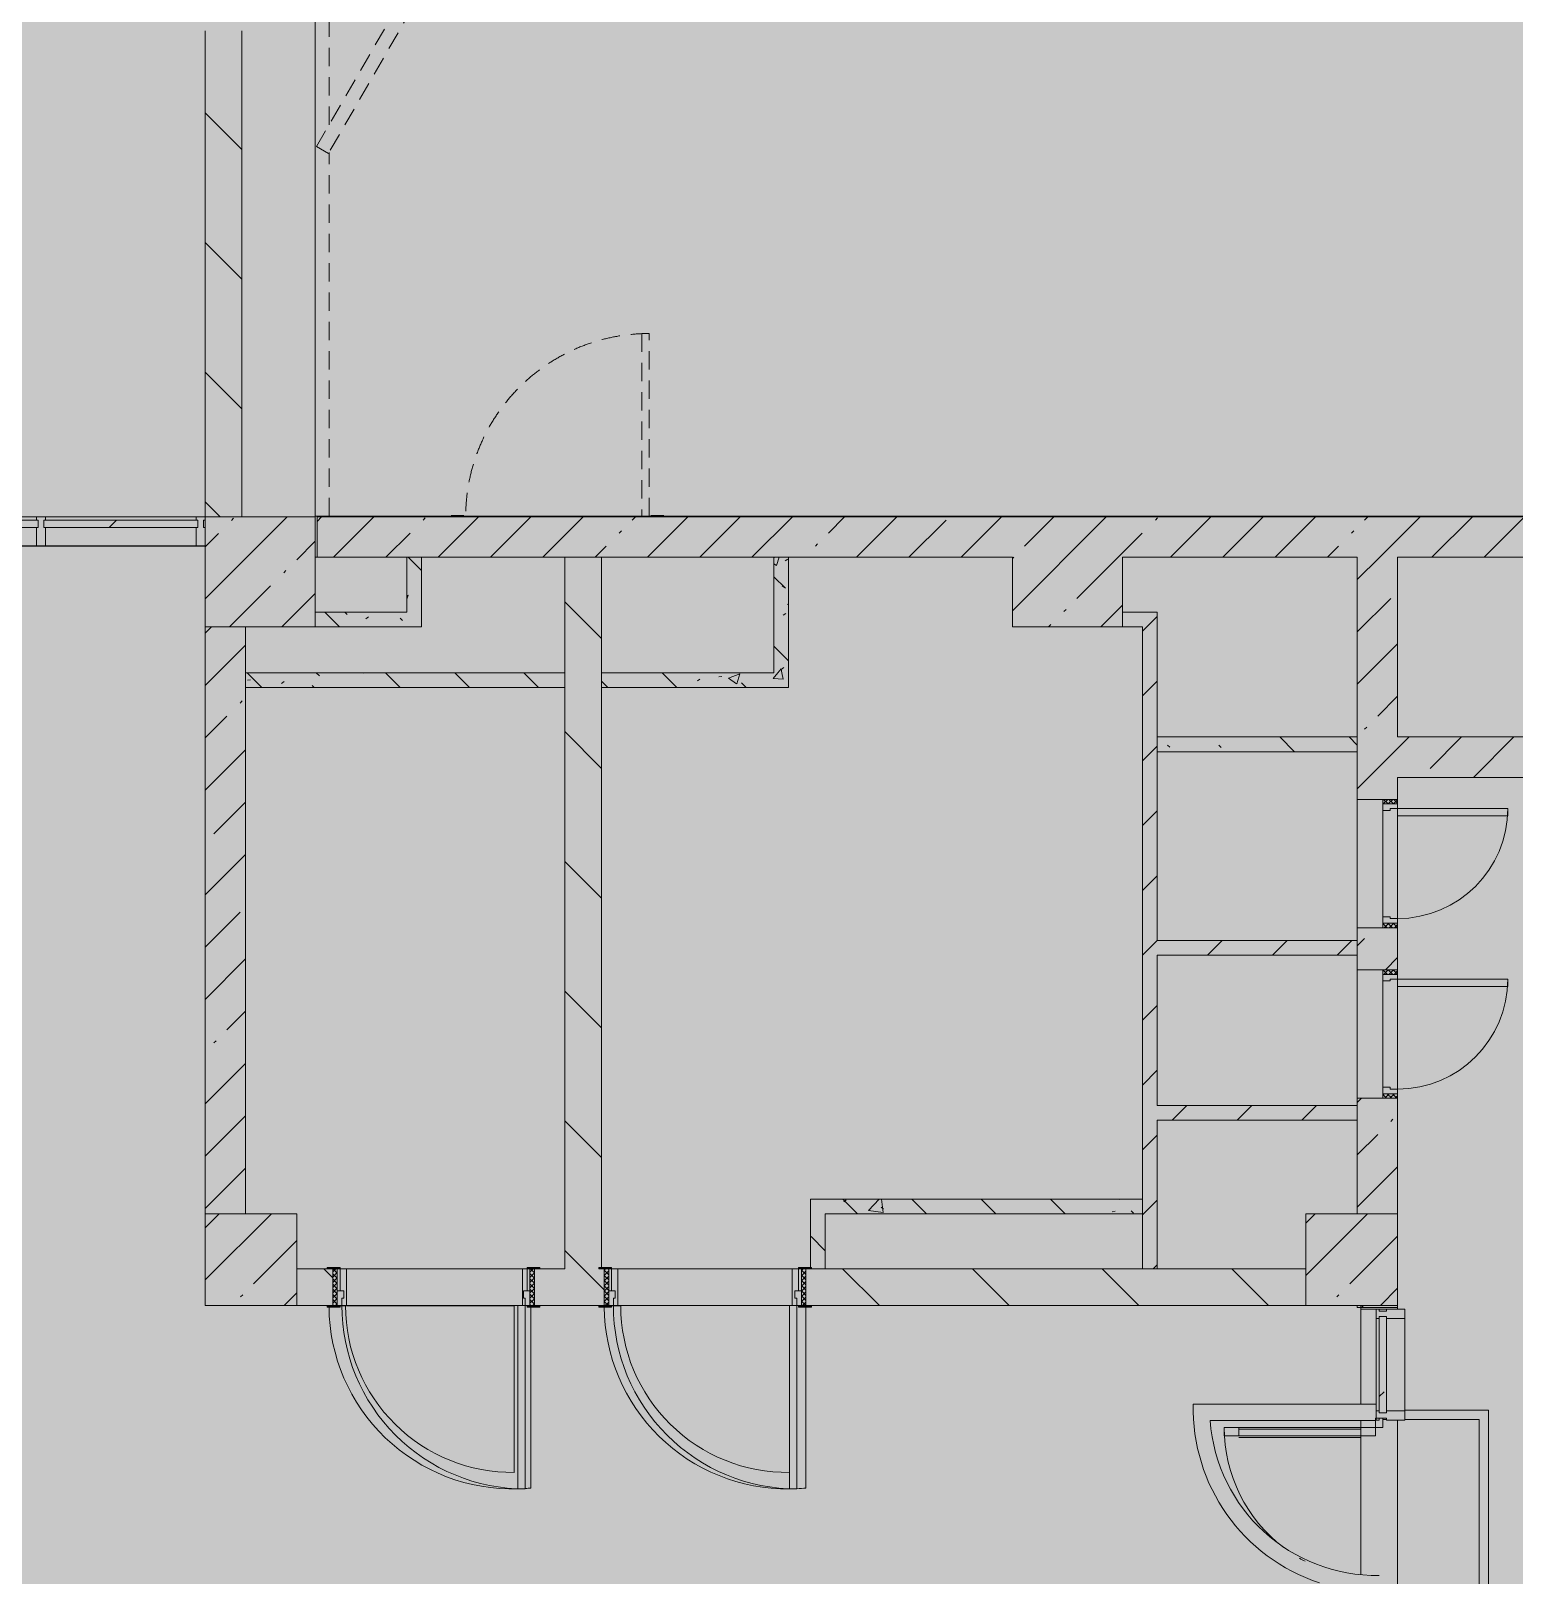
# Model space of a CAD drawing. Header units: millimetres. Extents: x -3238 to 193830, y -8553 to 29000.
# Drawn here: x 71717 to 79802, y 9430 to 17850 of the extents above; entities that cross this region are included whole.
import ezdxf

# ---------------------------------------------------------------- set-up
doc = ezdxf.new("R2010")
doc.units = ezdxf.units.MM
doc.linetypes.add('200_ШТРИХ__ш1_п0_6_', pattern=[160, 100, -60])
doc.layers.add('A-DETL-GENF-5', color=7, linetype='Continuous', lineweight=9, true_color=0xc0c0c0, transparency=0.4)
for name, color, linetype, lineweight, true_color in [('A-DETL-GENF-6', 7, 'Continuous', 5, 0xe2e2e2), ('A-DETL-GENF-8', 7, 'Continuous', 5, 0xb7b7b7), ('A-DOOR-2', 7, 'Continuous', 5, 0xaaaaaa), ('A-DOOR-3', 7, 'Continuous', 5, 0xe2e2e2), ('A-DOOR-4', 7, 'Continuous', 5, 0xb7b7b7), ('A-DOOR-FRAM-2', 7, 'Continuous', 5, 0xe2e2e2), ('A-DOOR-FRAM-3', 7, 'Continuous', 5, 0xaaaaaa), ('A-DOOR-FRAM-4', 7, 'Continuous', 5, 0xb7b7b7), ('A-FLOR-2', 7, 'Continuous', 5, 0xb7b7b7), ('A-GLAZ-CURT-2', 7, 'Continuous', 5, 0x737373), ('A-GLAZ-CWMG-2', 7, 'Continuous', 5, 0x737373), ('A-WALL-4', 7, 'Continuous', 9, 0x737373), ('I-WALL-7', 7, 'Continuous', 5, 0x737373), ('I-WALL-8', 7, 'Continuous', 5, 0x787878), ('S-COLS-2', 7, 'Continuous', 5, 0x737373)]:
    doc.layers.add(name, color=color, linetype=linetype, lineweight=lineweight, true_color=true_color)
for name, color, linetype, lineweight in [('A-DETL-MBND-1', 7, '200_ШТРИХ__ш1_п0_6_', 9), ('A-GLAZ-CURT-3', 7, 'Continuous', 5), ('I-WALL-6', 7, 'Continuous', 5), ('S-COLS-3', 7, 'Continuous', 5)]:
    doc.layers.add(name, color=color, linetype=linetype, lineweight=lineweight)
pattern_1 = [(135, (58957.15, 0), (-353.5534, -353.5534), [])]
pattern_2 = [(45, (58957.15, 0), (-285.123, 285.123), []), (45, (59242.27, 0), (-285.123, 285.123), [504.031, -100.806, 16.764, -84.042])]
pattern_3 = [(45, (58957.15, 0), (-176.7767, 176.7767), [])]
pattern_4 = [(135, (58957.15, 0), (-377.171, -377.171), [533.4, -88.9, 17.78, -88.9]), (135, (58957.15, 376.94), (-377.171, -377.171), []), (50, (58957.15, 0), (637.645, -55.787), [66.675, -733.425]), (355, (58957.15, 0), (-123.35, 668.7), [53.34, -586.74]), (100.451, (59010.3, -4.65), (514.299, 612.908), [56.665, -623.315]), (46.184, (58957.15, 177.8), (948.776, -147.15), [100.012, -1100.137]), (96.636, (59036.2, 165.5), (830.91, 865.997), [84.998, -934.973]), (351.184, (58957.2, 177.8), (830.918, 865.99), [80.01, -880.11]), (21, (59046.05, 133.35), (530.651, -357.928), [66.675, -733.425]), (326, (59046.05, 133.35), (216.308, 644.658), [53.34, -586.74]), (71.451, (59090.3, 103.5), (746.96, 286.724), [56.665, -623.315]), (37.5, (58957.15, 0), (10.8105, 295.9426), [16.764, -562.864, 16.764, -578.866, -588.962]), (37.5, (58957.15, 0), (10.8105, 295.9426), [-1175.258, 16.764, -572.198]), (7.5, (58957.15, 0), (233.869, 350.6318), [16.764, -322.834, 16.764, -549.529, -224.472]), (7.5, (58957.15, 0), (233.869, 350.6318), [-905.891, 16.764, -207.708]), (327.5, (58758.9, 0), (474.5678, -20.0513), [16.764, -205.486, 16.764, -676.656, -920.115]), (327.5, (58758.9, 0), (474.5678, -20.0513), [-915.67, 16.764, -903.351]), (317.5, (58670, 0), (518.452, 88.9934), [16.764, -272.161, 16.764, -443.738, -653.415]), (317.5, (58670, 0), (518.452, 88.9934), [-749.427, 16.764, -636.651])]

# ---------------------------------------------------------------- blocks, each defined once
blk = doc.blocks.new('BSC_Колонна _Прямоугольная - 600х600-V136-2_3_1_птичка')
at = {"layer": 'S-COLS-3'}
h = blk.add_hatch(dxfattribs=at)
h.set_pattern_fill('FP_152', color=256, style=0, pattern_type=2)
h.set_pattern_definition([(45, (-14010, -14900), (-285.123, 285.123), []), (45, (-13724.88, -14900), (-285.123, 285.123), [504.031, -100.806, 16.764, -84.042])])
h.paths.add_polyline_path([(-300, -300), (300, -300), (300, 300), (-300, 300), (-300, 210.8)])
at = {"layer": 'S-COLS-2'}
for p, q in [((300, 300), (-300, 300)), ((-300, 300), (-300, -300)), ((300, -300), (300, 300)), ((-300, -300), (300, -300))]:
    blk.add_line(p, q, dxfattribs=at)
blk = doc.blocks.new('110_Дверь_СКБ_1Ст_Внутренняя1 - Д-4 1100x2100h_су мгн-32375332-2_3_1_птичка')
at = {"layer": 'A-DOOR-2'}
h = blk.add_hatch(dxfattribs=at)
h.set_pattern_fill('FP_15', color=256, style=0, pattern_type=2)
h.set_pattern_definition([(135, (1751.41, 164.685), (-14.14214, -14.14214), []), (225, (1751.41, 164.685), (14.14214, -14.14214), [])])
h.paths.add_polyline_path([(562.5, 100), (537.5, 100), (537.5, -100), (562.5, -100)])
at = {"layer": 'A-DOOR-3'}
h = blk.add_hatch(color=256, dxfattribs=at)
h.paths.add_polyline_path([(512.5, 100), (512.5, 60), (502.5, 60), (502.5, 20), (537.5, 20), (537.5, 100)])
h.paths.add_polyline_path([(-487.5, 100), (-512.5, 100), (-512.5, 20), (-477.5, 20), (-477.5, 60), (-487.5, 60)])
at = {"layer": 'A-DOOR-FRAM-2'}
for points in [[(-487.5, 1100), (-487.5, 100), (-447.5, 100), (-447.5, 1100)], [(-567.5, 108), (-567.5, 100), (-497.5, 100), (-497.5, 108)], [(592.5, 108), (522.5, 108), (522.5, 100), (592.5, 100)], [(-497.5, 20), (-512.5, 20), (-512.5, -100), (-497.5, -100)], [(537.5, 20), (522.5, 20), (522.5, -100), (537.5, -100)], [(-567.5, -100), (-567.5, -108), (-497.5, -108), (-497.5, -100)], [(592.5, -100), (522.5, -100), (522.5, -108), (592.5, -108)]]:
    blk.add_hatch(color=256, dxfattribs=at).paths.add_polyline_path(points)
at = {"layer": 'A-DOOR-FRAM-3'}
h = blk.add_hatch(dxfattribs=at)
h.set_pattern_fill('FP_16', color=256, style=0, pattern_type=2)
h.set_pattern_definition([(45, (-371.384, 164.685), (-14.1421, 14.1421), []), (135, (-371.384, 164.685), (-14.1421, -14.1421), [])])
h.paths.add_polyline_path([(-512.5, 100), (-537.5, 100), (-537.5, -100), (-512.5, -100)])
at = {"layer": 'A-DOOR-4'}
for p, q in [((-487.5, 1100), (-487.5, 100)), ((-447.5, 1100), (-487.5, 1100)), ((-447.5, 100), (-447.5, 1100)), ((-487.5, 100), (-447.5, 100))]:
    blk.add_line(p, q, dxfattribs=at)
blk.add_arc((-487.5, 100), 1000, 360, 90, dxfattribs=at)
at = {"layer": 'A-DOOR-FRAM-4'}
for p, q in [((-497.5, 108), (-567.5, 108)), ((-567.5, 108), (-567.5, 100)), ((-567.5, 100), (-497.5, 100)), ((-512.5, 100), (-537.5, 100)), ((-537.5, 100), (-537.5, -100)), ((-487.5, 100), (-512.5, 100)), ((-512.5, 100), (-512.5, 20)), ((-512.5, -100), (-512.5, 100)), ((-497.5, 100), (-512.5, 100)), ((-512.5, 100), (-512.5, 99)), ((-512.5, 99), (-497.5, 99)), ((-497.5, 100), (-497.5, 108)), ((-497.5, 99), (-497.5, 100)), ((-487.5, 60), (-487.5, 100)), ((512.5, 100), (512.5, 60)), ((537.5, 100), (512.5, 100)), ((592.5, 108), (522.5, 108)), ((522.5, 108), (522.5, 100)), ((537.5, 100), (522.5, 100)), ((522.5, 100), (522.5, 99)), ((522.5, 100), (592.5, 100)), ((522.5, 99), (537.5, 99)), ((537.5, 20), (537.5, 100)), ((562.5, 100), (537.5, 100)), ((537.5, 100), (537.5, -100)), ((537.5, 99), (537.5, 100)), ((562.5, -100), (562.5, 100)), ((592.5, 100), (592.5, 108)), ((-512.5, 20), (-477.5, 20)), ((-497.5, 20), (-512.5, 20)), ((-512.5, 20), (-512.5, -100)), ((-497.5, -100), (-497.5, 20)), ((-477.5, 60), (-487.5, 60)), ((-477.5, 20), (-477.5, 60)), ((512.5, 60), (502.5, 60)), ((502.5, 60), (502.5, 20)), ((502.5, 20), (537.5, 20)), ((537.5, 20), (522.5, 20)), ((522.5, 20), (522.5, -100)), ((537.5, -100), (537.5, 20)), ((-497.5, -100), (-567.5, -100)), ((-567.5, -100), (-567.5, -108)), ((-567.5, -108), (-497.5, -108)), ((-537.5, -100), (-512.5, -100)), ((-512.5, -100), (-497.5, -100)), ((-497.5, -108), (-497.5, -100)), ((522.5, -100), (537.5, -100)), ((592.5, -100), (522.5, -100)), ((522.5, -100), (522.5, -108)), ((522.5, -108), (592.5, -108)), ((537.5, -100), (562.5, -100)), ((592.5, -108), (592.5, -100))]:
    blk.add_line(p, q, dxfattribs=at)
blk = doc.blocks.new('110_Дверь_СКБ_1Ст_Внутренняя1 - Д-13 1100x2100h_кладовая-33288301-2_3_1_птичка')
at = {"layer": 'A-DETL-MBND-1'}
for points in [[(472.5, 113.4), (512.5, 113.4), (512.5, 1110), (472.5, 1110), (472.5, 268)], [(592.5, 113.4), (592.5, 118), (522.5, 113.4)]]:
    blk.add_hatch(color=256, dxfattribs=at).paths.add_polyline_path(points)
for p, q in [((512.5, 1110), (472.5, 1110)), ((472.5, 1110), (472.5, 113.4)), ((512.5, 113.4), (512.5, 1110)), ((-497.5, 118), (-567.5, 118)), ((592.5, 118), (522.5, 118))]:
    blk.add_line(p, q, dxfattribs=at)
blk.add_arc((512.5, 110), 1000, 90, 179.80213, dxfattribs=at)
blk = doc.blocks.new('DOR__перегородка__Прямоугольная - ТП-2_ Вн_ДПГ_9480х4200h_2-23998078-2_3_1_птичка')
at = {"layer": 'A-DETL-MBND-1'}
for p, q in [((3.4, -75), (1987.4, -75)), ((1981.6, -71.7), (2019.1, -6.7)), ((3193.9, -771.8), (1981.6, -71.7)), ((2019.1, -6.7), (3231.5, -706.9)), ((2137.4, -75), (4324.5, -75)), ((3230.4, -706.9), (4442.7, -6.7)), ((4480.3, -71.7), (3267.9, -771.8)), ((4442.7, -6.7), (4480.3, -71.7)), ((4474.5, -75), (4486.7, -75)), ((4480.9, -71.7), (4518.4, -6.7)), ((5693.3, -771.8), (4480.9, -71.7)), ((4518.4, -6.7), (5730.8, -706.9)), ((4636.7, -75), (6823.8, -75)), ((5729.7, -706.9), (6942.1, -6.7)), ((6979.6, -71.7), (5767.3, -771.8)), ((6942.1, -6.7), (6979.6, -71.7)), ((6973.8, -75), (6985, -75)), ((6979.2, -71.7), (7016.7, -6.7)), ((8191.6, -771.8), (6979.2, -71.7)), ((7016.7, -6.7), (8229.1, -706.9)), ((7135, -75), (9323.2, -75)), ((8229.1, -706.9), (9441.4, -6.7)), ((9478.9, -71.7), (8266.6, -771.8)), ((9105.2, -200.9), (9105.2, -75)), ((9180.2, -157.6), (9180.2, -75)), ((9255.2, -114.3), (9255.2, -75)), ((9441.4, -6.7), (9478.9, -71.7)), ((9473.2, -75), (9480, -75)), ((9330.2, -1474.2), (9330.2, -157.6)), ((9405.2, -1474.2), (9405.2, -114.3)), ((9180.2, -1474.2), (9180.2, -244.2)), ((9255.2, -1474.2), (9255.2, -200.9)), ((9105.2, -1474.2), (9105.2, -287.5)), ((9480, -1474.2), (9480, -450)), ((3231.5, -706.9), (3193.9, -771.8)), ((3267.9, -771.8), (3230.4, -706.9)), ((5730.8, -706.9), (5693.3, -771.8)), ((5767.3, -771.8), (5729.7, -706.9)), ((8229.1, -706.9), (8191.6, -771.8)), ((8266.6, -771.8), (8229.1, -706.9)), ((9105.2, -1474.2), (9480, -1474.2))]:
    blk.add_line(p, q, dxfattribs=at)
blk = doc.blocks.new('BSC_Колонна _Прямоугольная - 500х500-V191-2_3_1_птичка')
at = {"layer": 'S-COLS-3'}
h = blk.add_hatch(dxfattribs=at)
h.set_pattern_fill('FP_203', color=256, style=0, pattern_type=2)
h.set_pattern_definition([(45, (-19960, -11150), (-285.123, 285.123), []), (45, (-19674.88, -11150), (-285.123, 285.123), [504.031, -100.806, 16.764, -84.042])])
h.paths.add_polyline_path([(-167.9, -250), (250, -250), (250, 250), (-250, 250), (-250, -250)])
at = {"layer": 'S-COLS-2'}
for p, q in [((250, 250), (-250, 250)), ((-250, 250), (-250, -250)), ((250, -250), (250, 250)), ((-250, -250), (250, -250))]:
    blk.add_line(p, q, dxfattribs=at)
blk = doc.blocks.new('110_Дверь_СКБ_1Ст - д-18 _п_ 700x2100h_Технический шкаф ЭОМ и СС-32102833-2_3_1_птичка')
at = {"layer": 'A-DOOR-2'}
h = blk.add_hatch(dxfattribs=at)
h.set_pattern_fill('FP_67', color=256, style=0, pattern_type=2)
h.set_pattern_definition([(135, (1951.41, 174.685), (-14.14214, -14.14214), []), (225, (1951.41, 174.685), (14.14214, -14.14214), [])])
h.paths.add_polyline_path([(362.5, 110), (337.5, 110), (337.5, 30), (362.5, 30)])
at = {"layer": 'A-DOOR-3'}
h = blk.add_hatch(color=256, dxfattribs=at)
h.paths.add_polyline_path([(337.5, 110), (312.5, 110), (312.5, 70), (302.5, 70), (302.5, 30), (337.5, 30)])
h.paths.add_polyline_path([(-277.5, 30), (-277.5, 70), (-287.5, 70), (-287.5, 110), (-312.5, 110), (-312.5, 30)])
at = {"layer": 'A-DOOR-FRAM-2'}
blk.add_hatch(color=256, dxfattribs=at).paths.add_polyline_path([(-247.5, 710), (-287.5, 710), (-287.5, 110), (-247.5, 110)])
at = {"layer": 'A-DOOR-FRAM-3'}
h = blk.add_hatch(dxfattribs=at)
h.set_pattern_fill('FP_68', color=256, style=0, pattern_type=2)
h.set_pattern_definition([(45, (-171.384, 174.685), (-14.1421, 14.1421), []), (135, (-171.384, 174.685), (-14.1421, -14.1421), [])])
h.paths.add_polyline_path([(-312.5, 110), (-337.5, 110), (-337.5, 30), (-312.5, 30)])
at = {"layer": 'A-DOOR-4'}
for p, q in [((-287.5, 710), (-287.5, 110)), ((-247.5, 710), (-287.5, 710)), ((-247.5, 110), (-247.5, 710)), ((-287.5, 110), (-247.5, 110))]:
    blk.add_line(p, q, dxfattribs=at)
blk.add_arc((-287.5, 110), 600, 360, 90, dxfattribs=at)
at = {"layer": 'A-DOOR-FRAM-4'}
for p, q in [((-312.5, 110), (-337.5, 110)), ((-337.5, 110), (-337.5, 30)), ((-287.5, 110), (-312.5, 110)), ((-312.5, 110), (-312.5, 30)), ((-312.5, 30), (-312.5, 110)), ((-287.5, 70), (-287.5, 110)), ((-247.5, 110), (312.5, 110)), ((312.5, 110), (312.5, 70)), ((337.5, 110), (312.5, 110)), ((337.5, 30), (337.5, 110)), ((362.5, 110), (337.5, 110)), ((337.5, 110), (337.5, 30)), ((362.5, 30), (362.5, 110)), ((-337.5, 30), (-312.5, 30)), ((-312.5, 30), (-277.5, 30)), ((-277.5, 70), (-287.5, 70)), ((-277.5, 30), (-277.5, 70)), ((302.5, 30), (-277.5, 30)), ((312.5, 70), (302.5, 70)), ((302.5, 70), (302.5, 30)), ((302.5, 30), (337.5, 30)), ((337.5, 30), (362.5, 30))]:
    blk.add_line(p, q, dxfattribs=at)
blk = doc.blocks.new('BSC_Колонна _Прямоугольная - 500х500-V221-2_3_1_птичка')
at = {"layer": 'S-COLS-3'}
h = blk.add_hatch(dxfattribs=at)
h.set_pattern_fill('FP_226', color=256, style=0, pattern_type=2)
h.set_pattern_definition([(45, (-13960, -11150), (-285.123, 285.123), []), (45, (-13674.88, -11150), (-285.123, 285.123), [504.031, -100.806, 16.764, -84.042])])
h.paths.add_polyline_path([(-250, -250), (250, -250), (250, 250), (-250, 250), (-250, -208.2)])
at = {"layer": 'S-COLS-2'}
for p, q in [((250, 250), (-250, 250)), ((-250, 250), (-250, -250)), ((250, -250), (250, 250)), ((-250, -250), (250, -250))]:
    blk.add_line(p, q, dxfattribs=at)
blk = doc.blocks.new('Прямоугольный импост - Импост структурный с накладкой - 160мм-23997896-2_3_1_птичка')
at = {"layer": 'A-GLAZ-CWMG-2'}
for p, q in [((-50, 40), (-50, 140)), ((-50, 140), (-0.3, 140)), ((-40, 40), (-50, 40)), ((-50, -17), (-50, 0)), ((-50, 0), (-40, 0)), ((-40, 0), (-40, 40)), ((-10, 40), (-10, 0)), ((-0.3, 40), (-10, 40)), ((-10, 0), (-0.3, 0)), ((-0.3, -17), (-50, -17))]:
    blk.add_line(p, q, dxfattribs=at)
blk = doc.blocks.new('Системная панель - Стекло - 40мм-23997898-2_3_1_птичка')
at = {"layer": 'A-GLAZ-CURT-3'}
h = blk.add_hatch(dxfattribs=at)
h.set_pattern_fill('FP_251', color=256, style=0, pattern_type=2)
h.set_pattern_definition([(45, (-13750.1, -14683), (-1414.21, 1414.21), [1000, -3000]), (45, (-14750.1, -15183), (-1414.21, 1414.21), [3000, -1000]), (45, (-12750.1, -15683), (-1414.21, 1414.21), [1000, -3000])])
h.paths.add_polyline_path([(420.1, -40), (420.1, 0), (-420.1, 0), (-420.1, -40), (296.1, -40)])
at = {"layer": 'A-GLAZ-CURT-2'}
for p, q in [((420.1, 0), (-420.1, 0)), ((-420.1, 0), (-420.1, -40)), ((-420.1, -40), (420.1, -40)), ((420.1, -40), (420.1, 0))]:
    blk.add_line(p, q, dxfattribs=at)
blk = doc.blocks.new('Прямоугольный импост - Импост структурный с накладкой - 160мм-23771920-2_3_1_птичка')
at = {"layer": 'A-GLAZ-CWMG-2'}
for p, q in [((13660.3, 15200), (12840, 15200)), ((13660.3, 15043), (12840, 15043))]:
    blk.add_line(p, q, dxfattribs=at)
blk = doc.blocks.new('Прямоугольный импост - Импост структурный с накладкой - 160мм-23997894-2_3_1_птичка')
at = {"layer": 'A-GLAZ-CWMG-2'}
for p, q in [((-25, 40), (-25, 140)), ((-25, 140), (25, 140)), ((25, 140), (25, 40)), ((-15, 40), (-25, 40)), ((-25, -17), (-25, 0)), ((-25, 0), (-15, 0)), ((-15, 0), (-15, 40)), ((15, 40), (15, 0)), ((25, 40), (15, 40)), ((15, 0), (25, 0)), ((25, 0), (25, -17)), ((25, -17), (-25, -17))]:
    blk.add_line(p, q, dxfattribs=at)
blk = doc.blocks.new('Системная панель - Стекло - 40мм-V253-2_3_1_птичка')
at = {"layer": 'A-GLAZ-CURT-2'}
for p, q in [((415, 0), (-415, 0)), ((-415, 0), (-415, -40)), ((415, -40), (415, 0)), ((-415, -40), (415, -40))]:
    blk.add_line(p, q, dxfattribs=at)
blk = doc.blocks.new('Прямоугольный импост - Импост структурный с накладкой - 160мм-23771909-2_3_1_птичка')
at = {"layer": 'A-GLAZ-CWMG-2'}
for p, q in [((11930, 15200), (11120, 15200)), ((11930, 15043), (11120, 15043))]:
    blk.add_line(p, q, dxfattribs=at)
blk = doc.blocks.new('Системная панель - Стекло - 40мм-32387041-2_3_1_птичка')
at = {"layer": 'A-GLAZ-CURT-3'}
h = blk.add_hatch(dxfattribs=at)
h.set_pattern_fill('FP_258', color=256, style=0, pattern_type=2)
h.set_pattern_definition([(135, (10077.7, -20610), (-1414.21, -1414.21), [1000, -3000]), (135, (10577.7, -21610), (-1414.21, -1414.21), [3000, -1000]), (135, (11077.7, -19610), (-1414.21, -1414.21), [1000, -3000])])
h.paths.add_polyline_path([(262.3, 40), (-262.3, 40), (-262.3, 0), (262.3, 0)])
at = {"layer": 'A-GLAZ-CURT-2'}
for p, q in [((262.3, 40), (-262.3, 40)), ((-262.3, 40), (-262.3, 0)), ((-262.3, 0), (262.3, 0)), ((262.3, 0), (262.3, 40))]:
    blk.add_line(p, q, dxfattribs=at)
blk = doc.blocks.new('Прямоугольный импост - Импост структурный с накладкой - 160мм Темный-30755591-2_3_1_птичка')
at = {"layer": 'A-GLAZ-CWMG-2'}
for p, q in [((-25, 0), (-25, 17)), ((-25, 17), (25, 17)), ((-15, 0), (-25, 0)), ((-15, -40), (-15, 0)), ((25, 0), (15, 0)), ((15, 0), (15, -40)), ((25, 17), (25, 0)), ((-25, -140), (-25, -40)), ((-25, -40), (-15, -40)), ((15, -40), (25, -40)), ((25, -40), (25, -140)), ((25, -140), (-25, -140))]:
    blk.add_line(p, q, dxfattribs=at)
blk = doc.blocks.new('Прямоугольный импост - Импост структурный с накладкой - 160мм Темный-30755595-2_3_1_птичка')
at = {"layer": 'A-GLAZ-CWMG-2'}
for p, q in [((0, 17), (-50, 17)), ((-50, 17), (-50, 0)), ((-50, 0), (-40, 0)), ((-40, 0), (-40, -40)), ((-10, -40), (-10, 0)), ((-10, 0), (0, 0)), ((0, 0), (0, 17)), ((-40, -40), (-50, -40)), ((-50, -40), (-50, -140)), ((0, -40), (-10, -40)), ((0, -140), (0, -40)), ((-50, -140), (0, -140))]:
    blk.add_line(p, q, dxfattribs=at)
blk = doc.blocks.new('Дверь_Витражная_остекление_ - ВВ-16 остекление-32390142-2_3_1_птичка')
at = {"layer": 'A-DETL-GENF-6'}
for points in [[(-787.5, -56), (-787.5, -20), (-832.5, -20), (-832.5, -845), (-787.5, -845), (-787.5, -317.9)], [(849.9, -860), (849.9, -20), (837.5, -20), (837.5, -860)]]:
    blk.add_hatch(color=256, dxfattribs=at).paths.add_polyline_path(points)
at = {"layer": 'A-DETL-GENF-8'}
for p, q in [((-787.5, -20), (-832.5, -20)), ((-832.5, -845), (-832.5, -20)), ((-787.5, -20), (-832.5, -20)), ((-832.5, -20), (-832.5, -845)), ((-787.5, -845), (-787.5, -20)), ((-787.5, -845), (-787.5, -20)), ((837.5, -860), (837.5, -20)), ((837.5, -20), (837.5, -860)), ((-832.5, -100), (-787.5, -100)), ((-822.5, -765), (-822.5, -100)), ((-778.5, -765), (-778.5, -100)), ((828.5, -780), (828.5, -100)), ((849.9, -100), (837.5, -100)), ((-832.5, -765), (-787.5, -765)), ((849.9, -780), (837.5, -780)), ((-832.5, -845), (-787.5, -845)), ((-832.5, -845), (-787.5, -845)), ((849.9, -860), (837.5, -860)), ((837.5, -860), (849.9, -860))]:
    blk.add_line(p, q, dxfattribs=at)
at = {"layer": 'A-DOOR-4'}
for p, q in [((-882.5, 20), (-832.5, 20)), ((-882.5, -20), (-882.5, 20)), ((-832.5, 20), (-832.5, -20)), ((832.5, 20), (882.5, 20)), ((832.5, -20), (832.5, 20)), ((882.5, 20), (882.5, -20)), ((-832.5, -20), (-882.5, -20)), ((-832.5, -845), (-832.5, -20)), ((832.5, -860), (832.5, -20)), ((882.5, -20), (832.5, -20))]:
    blk.add_line(p, q, dxfattribs=at)
for centre, radius, start, end in [((-832.5, -20), 825, 329.80944, 332.20433), ((-832.5, -20), 825, 270, 322.60785), ((832.5, -20), 840, 230.33856, 232.99265), ((832.5, -20), 840, 234.0758, 270)]:
    blk.add_arc(centre, radius, start, end, dxfattribs=at)
blk = doc.blocks.new('Прямоугольный импост - Импост структурный с накладкой - 160мм Темный-32387142-2_3_1_птичка')
at = {"layer": 'A-GLAZ-CWMG-2'}
for p, q in [((20093, 10325.4), (20093, 10830)), ((20250, 10325.4), (20250, 10830))]:
    blk.add_line(p, q, dxfattribs=at)

msp = doc.modelspace()

# ---------------------------------------------------------------- hatches: boundary and pattern name
at = {"layer": 'A-DETL-GENF-5'}
msp.add_hatch(color=256, dxfattribs=at).paths.add_polyline_path([(94364, -280), (97717.2, -280), (97717.2, 23777.7), (92817.2, 23777.7), (92817.2, 27350), (62809.2, 27350), (62809.2, 15358), (58689.2, 15358), (58689.2, -280), (92282, -280)])
at = {"layer": 'I-WALL-6'}
h = msp.add_hatch(dxfattribs=at)
h.set_pattern_fill('FP_162', color=256, style=0, pattern_type=2)
h.set_pattern_definition(pattern_1)
h.paths.add_polyline_path([(72667.4, 15200), (72867.4, 15200), (72867.4, 17850), (72667.4, 17850), (72667.4, 16294.2)])
h.paths.add_polyline_path([(72667.4, 18450), (72867.4, 18450), (72867.4, 21600), (72667.4, 21600), (72667.4, 19844.6)])
h.paths.add_polyline_path([(72667.4, 22200), (72867.4, 22200), (72867.4, 26300), (72667.4, 26300), (72667.4, 24578.4)])
h = msp.add_hatch(dxfattribs=at)
h.set_pattern_fill('FP_159', color=256, style=0, pattern_type=2)
h.set_pattern_definition(pattern_2)
h.paths.add_polyline_path([(88118.1, 14980), (88967.2, 14980), (88967.2, 15200), (85367.2, 15200), (85367.2, 14980), (86036.1, 14980)])
h.paths.add_polyline_path([(84767.2, 14980), (84767.2, 15200), (81467.2, 15200), (81467.2, 14980), (81872.2, 14980)])
h.paths.add_polyline_path([(89747.2, 14980), (89747.2, 15200), (89567.2, 15196.3), (89567.2, 14980)])
h.paths.add_polyline_path([(75626.3, 14980), (77067.4, 14980), (77067.4, 15200), (73277.2, 15200), (73277.2, 14980), (74827.2, 14980)])
h.paths.add_polyline_path([(77667.4, 14980), (80867.2, 14980), (80867.2, 15200), (77667.4, 15200), (77667.4, 15110.8)])
h = msp.add_hatch(dxfattribs=at)
h.set_pattern_fill('FP_162', color=256, style=0, pattern_type=2)
h.set_pattern_definition(pattern_1)
h.paths.add_polyline_path([(74627.2, 11100), (74812.2, 11100), (74812.2, 11108), (74827.2, 11108), (74827.2, 14980), (74627.2, 14980), (74627.2, 11560.4)])
h = msp.add_hatch(dxfattribs=at)
h.set_pattern_fill('FP_159', color=256, style=0, pattern_type=2)
h.set_pattern_definition(pattern_2)
h.paths.add_polyline_path([(79167.2, 10890), (79167.2, 10900), (78947.2, 10900), (78947.2, 10890)])
h.paths.add_polyline_path([(79167.2, 11400), (79167.2, 12030), (78947.2, 12030), (78947.2, 11400), (79058.2, 11400)])
h.paths.add_polyline_path([(79167.2, 12730), (79167.2, 12960), (78947.2, 12960), (78947.2, 12730), (79087.2, 12730)])
h.paths.add_polyline_path([(78947.2, 13660), (79167.2, 13660), (79167.2, 14980), (78947.2, 14980), (78947.2, 13920)])
h = msp.add_hatch(dxfattribs=at)
h.set_pattern_fill('FP_163', color=256, style=0, pattern_type=2)
h.set_pattern_definition(pattern_3)
h.paths.add_polyline_path([(77777.2, 14600), (77857.2, 14600), (77857.2, 14680), (77667.4, 14680), (77667.4, 14600), (77708.3, 14600)])
h = msp.add_hatch(dxfattribs=at)
h.set_pattern_fill('FP_159', color=256, style=0, pattern_type=2)
h.set_pattern_definition(pattern_2)
h.paths.add_polyline_path([(72887.2, 11400), (72887.2, 14600), (72667.2, 14600), (72667.3, 11400)])
h = msp.add_hatch(dxfattribs=at)
h.set_pattern_fill('FP_163', color=256, style=0, pattern_type=2)
h.set_pattern_definition(pattern_3)
h.paths.add_polyline_path([(77857.2, 11100), (77857.2, 14600), (77777.2, 14600), (77777.2, 11100)])
h = msp.add_hatch(dxfattribs=at)
h.set_pattern_fill('FP_159', color=256, style=0, pattern_type=2)
h.set_pattern_definition(pattern_2)
h.paths.add_polyline_path([(88118.1, 13780), (89747.2, 13780), (89747.2, 14000), (79167.2, 14000), (79167.2, 13780), (86036.1, 13780)])
h = msp.add_hatch(dxfattribs=at)
h.set_pattern_fill('FP_163', color=256, style=0, pattern_type=2)
h.set_pattern_definition(pattern_3)
h.paths.add_polyline_path([(78947.2, 12810), (78947.2, 12890), (77857.2, 12890), (77857.2, 12810)])
h = msp.add_hatch(dxfattribs=at)
h.set_pattern_fill('FP_163', color=256, style=0, pattern_type=2)
h.set_pattern_definition(pattern_3)
h.paths.add_polyline_path([(78947.2, 11910), (78947.2, 11990), (77857.2, 11990), (77857.2, 11910), (78749.2, 11910)])
h = msp.add_hatch(dxfattribs=at)
h.set_pattern_fill('FP_162', color=256, style=0, pattern_type=2)
h.set_pattern_definition(pattern_1)
h.paths.add_polyline_path([(73167.2, 10900), (73362.2, 10900), (73362.2, 11100), (73167.2, 11100), (73167.2, 11034.5)])
h.paths.add_polyline_path([(78667.2, 10900), (78667.2, 11100), (75942.2, 11100), (75942.2, 10900), (77708.3, 10900)])
h.paths.add_polyline_path([(74492.2, 10900), (74842.2, 10900), (74842.2, 11100), (74462.2, 11100), (74462.2, 10900)])
at = {"layer": 'I-WALL-8'}
h = msp.add_hatch(dxfattribs=at)
h.set_pattern_fill('FP_170', color=256, style=0, pattern_type=2)
h.set_pattern_definition(pattern_4)
h.paths.add_polyline_path([(73847.2, 14680), (73847.2, 14980), (73767.2, 14980), (73767.2, 14680)])
h = msp.add_hatch(dxfattribs=at)
h.set_pattern_fill('FP_170', color=256, style=0, pattern_type=2)
h.set_pattern_definition(pattern_4)
h.paths.add_polyline_path([(75847.2, 14350), (75847.2, 14980), (75767.2, 14980), (75767.2, 14350)])
h = msp.add_hatch(dxfattribs=at)
h.set_pattern_fill('FP_170', color=256, style=0, pattern_type=2)
h.set_pattern_definition(pattern_4)
h.paths.add_polyline_path([(73267.2, 14600), (73847.2, 14600), (73847.2, 14680), (73267.2, 14680)])
h = msp.add_hatch(dxfattribs=at)
h.set_pattern_fill('FP_170', color=256, style=0, pattern_type=2)
h.set_pattern_definition(pattern_4)
h.paths.add_polyline_path([(74627.2, 14270), (74627.2, 14350), (72887.2, 14350), (72887.2, 14270), (74585.3, 14270)])
h = msp.add_hatch(dxfattribs=at)
h.set_pattern_fill('FP_170', color=256, style=0, pattern_type=2)
h.set_pattern_definition(pattern_4)
h.paths.add_polyline_path([(74827.2, 14270), (75847.2, 14270), (75847.2, 14350), (74827.2, 14350)])
h = msp.add_hatch(dxfattribs=at)
h.set_pattern_fill('FP_170', color=256, style=0, pattern_type=2)
h.set_pattern_definition(pattern_4)
h.paths.add_polyline_path([(78947.2, 13920), (78947.2, 14000), (77857.2, 14000), (77857.2, 13920)])
h = msp.add_hatch(dxfattribs=at)
h.set_pattern_fill('FP_170', color=256, style=0, pattern_type=2)
h.set_pattern_definition(pattern_4)
h.paths.add_polyline_path([(76047.2, 11100), (76047.2, 11480), (75967.2, 11480), (75972.2, 11100)])
h = msp.add_hatch(dxfattribs=at)
h.set_pattern_fill('FP_170', color=256, style=0, pattern_type=2)
h.set_pattern_definition(pattern_4)
h.paths.add_polyline_path([(77777.2, 11400), (77777.2, 11480), (76047.2, 11480), (76047.2, 11400), (77708.3, 11400)])
at = {"layer": 'S-COLS-3'}
h = msp.add_hatch(dxfattribs=at)
h.set_pattern_fill('FP_159', color=256, style=0, pattern_type=2)
h.set_pattern_definition(pattern_2)
h.paths.add_polyline_path([(77667.4, 14600), (77667.4, 15200), (77067.4, 15200), (77067.4, 14600)])

# ---------------------------------------------------------------- linework, layer by layer
at = {"layer": 'A-FLOR-2'}
for p, q in [((73267.4, 15200), (73267.4, 24680)), ((89567.2, 15203.4), (73267.2, 15203.4)), ((72667.2, 15040), (65727.2, 15040)), ((73277.2, 14980), (73267.2, 14980)), ((73402.2, 11100), (73437.2, 11100)), ((73437.2, 11100), (73437.2, 10897.8)), ((74397.2, 10900), (74397.2, 11100)), ((74397.2, 11100), (74422.2, 11100)), ((74882.2, 11100), (74917.2, 11100)), ((74917.2, 11100), (74917.2, 10900)), ((75867.2, 10900), (75867.2, 11100)), ((75867.2, 11100), (75902.2, 11100)), ((73432.2, 10899), (73402.2, 10899)), ((73437.2, 10897.8), (74352.2, 10897.8)), ((74372.2, 10900), (74352.2, 10900)), ((74352.2, 10900), (74352.2, 9990.1)), ((74442.2, 9905), (74442.2, 10892)), ((74932.2, 10899), (74882.2, 10899)), ((74917.2, 10900), (75852.2, 10900)), ((75942.2, 9905), (75942.2, 10892)), ((79050.2, 10363), (78053.4, 10363)), ((78145.5, 10273), (79047.2, 10273)), ((79087.2, 10278.9), (79107.2, 10278.9)), ((79662.2, 10328.9), (79207.2, 10328.9)), ((79207.2, 10278.9), (79612.2, 10278.9)), ((79612.2, 10278.9), (79612.2, 8547.4)), ((79662.2, 8497.4), (79662.2, 10328.9))]:
    msp.add_line(p, q, dxfattribs=at)
for centre, radius, start, end in [((74342.2, 10900), 1000, 180.45922, 271.72242), ((74342.2, 10900), 910, 180.06296, 270.62964), ((75842.2, 10900), 1000, 180.45922, 270.57477), ((75842.2, 10900), 910, 180.06296, 270.62964), ((79053.1, 10338), 1000, 178.56746, 251.86052), ((79053.1, 10338), 910, 184.09604, 270.88287), ((74342.2, 10900), 1000, 274.01771, 275.73917), ((75842.2, 10900), 1000, 272.87006, 275.73917)]:
    msp.add_arc(centre, radius, start, end, dxfattribs=at)
at = {"layer": 'A-WALL-4'}
for p, q in [((73847.2, 14980), (73767.2, 14980)), ((74827.2, 14980), (74627.2, 14980)), ((75847.2, 14980), (75767.2, 14980)), ((72887.2, 14350), (72887.2, 14270)), ((74627.2, 14270), (74627.2, 14350)), ((74827.2, 14350), (74827.2, 14270)), ((77857.2, 14000), (77857.2, 13920)), ((78947.2, 13920), (78947.2, 14000)), ((78947.2, 12810), (78947.2, 12890)), ((78947.2, 11910), (78947.2, 11990)), ((77777.2, 11400), (77777.2, 11480)), ((75972.2, 11100), (76047.2, 11100)), ((77777.2, 11100), (77857.2, 11100)), ((79167.2, 10890), (79167.2, 10900))]:
    msp.add_line(p, q, dxfattribs=at)
at = {"layer": 'I-WALL-7'}
for p, q in [((72667.4, 17850), (72667.4, 15200)), ((72867.4, 15200), (72867.4, 17850)), ((77067.4, 15200), (73277.2, 15200)), ((73277.2, 15200), (73277.2, 14980)), ((80867.2, 15200), (77667.4, 15200)), ((73277.2, 14980), (73767.2, 14980)), ((73767.2, 14980), (73767.2, 14680)), ((73847.2, 14980), (74627.2, 14980)), ((73847.2, 14600), (73847.2, 14980)), ((74627.2, 14980), (74627.2, 14350)), ((74827.2, 14350), (74827.2, 14980)), ((74827.2, 14980), (75767.2, 14980)), ((75767.2, 14980), (75767.2, 14350)), ((75847.2, 14980), (77067.4, 14980)), ((75847.2, 14270), (75847.2, 14980)), ((77667.4, 14980), (78947.2, 14980)), ((78947.2, 14980), (78947.2, 14000)), ((79167.2, 14980), (80867.2, 14980)), ((79167.2, 14000), (79167.2, 14980)), ((73767.2, 14680), (73267.2, 14680)), ((77857.2, 14680), (77667.4, 14680)), ((77667.4, 14680), (77667.4, 14600)), ((77857.2, 14000), (77857.2, 14680)), ((72667.2, 14600), (72667.2, 11400)), ((72887.2, 14350), (72887.2, 14600)), ((73267.2, 14600), (73847.2, 14600)), ((77667.4, 14600), (77777.2, 14600)), ((77777.2, 14600), (77777.2, 11480)), ((74627.2, 14350), (72887.2, 14350)), ((75767.2, 14350), (74827.2, 14350)), ((72887.2, 11400), (72887.2, 14270)), ((72887.2, 14270), (74627.2, 14270)), ((74627.2, 14270), (74627.2, 11100)), ((74827.2, 11108), (74827.2, 14270)), ((74827.2, 14270), (75847.2, 14270)), ((78947.2, 14000), (77857.2, 14000)), ((89747.2, 14000), (79167.2, 14000)), ((77857.2, 12890), (77857.2, 13920)), ((77857.2, 13920), (78947.2, 13920)), ((78947.2, 12890), (78947.2, 13920)), ((79167.2, 13660), (79167.2, 13780)), ((79167.2, 13780), (90257.2, 13780)), ((78947.2, 13660), (79087.2, 13660)), ((78947.2, 12890), (77857.2, 12890)), ((79087.2, 12960), (78947.2, 12960)), ((79167.2, 12730), (79167.2, 12960)), ((77857.2, 11990), (77857.2, 12810)), ((77857.2, 12810), (78947.2, 12810)), ((78947.2, 11990), (78947.2, 12810)), ((78947.2, 12730), (79087.2, 12730)), ((78947.2, 11990), (77857.2, 11990)), ((79087.2, 12030), (78947.2, 12030)), ((79167.2, 11400), (79167.2, 12030)), ((77857.2, 11100), (77857.2, 11910)), ((77857.2, 11910), (78947.2, 11910)), ((78947.2, 11910), (78947.2, 11400)), ((75967.2, 11480), (75967.2, 11108)), ((77777.2, 11480), (75967.2, 11480)), ((76047.2, 11100), (76047.2, 11400)), ((76047.2, 11400), (77777.2, 11400)), ((77777.2, 11400), (77777.2, 11100)), ((73332.2, 11100), (73167.2, 11100)), ((73402.2, 11100), (74422.2, 11100)), ((74627.2, 11100), (74492.2, 11100)), ((74917.2, 11100), (75867.2, 11100)), ((77777.2, 11100), (76047.2, 11100)), ((78667.2, 11100), (77857.2, 11100)), ((73167.2, 10900), (73332.2, 10900)), ((74352.2, 10900), (73412.2, 10900)), ((74492.2, 10900), (74812.2, 10900)), ((74917.2, 10900), (74892.2, 10900)), ((75972.2, 10900), (78667.2, 10900)), ((78947.2, 10900), (78947.2, 10890)), ((78947.2, 10890), (79167.2, 10890)), ((78967.2, 10363), (78967.2, 10900)), ((78967.2, 10880), (79167.2, 10880)), ((79167.2, 10880), (79167.2, 10890)), ((78967.2, 9432.4), (78967.2, 10273)), ((79167.2, 10275.4), (79167.2, 8547.4))]:
    msp.add_line(p, q, dxfattribs=at)
at = {"layer": 'S-COLS-2'}
for p, q in [((77667.4, 15200), (77067.4, 15200)), ((77067.4, 14980), (77067.4, 14600)), ((77667.4, 14600), (77667.4, 14980)), ((77067.4, 14600), (77667.4, 14600))]:
    msp.add_line(p, q, dxfattribs=at)

# ---------------------------------------------------------------- block references
at = {"layer": 'A-DETL-MBND-1', "rotation": 90.00000000000044}
msp.add_blockref('DOR__перегородка__Прямоугольная - ТП-2_ Вн_ДПГ_9480х4200h_2-23998078-2_3_1_птичка', (73267.2, 15200), dxfattribs=at)
at = {"layer": 'A-DETL-MBND-1'}
msp.add_blockref('110_Дверь_СКБ_1Ст_Внутренняя1 - Д-13 1100x2100h_кладовая-33288301-2_3_1_птичка', (74574.7, 15090), dxfattribs=at)
at = {"layer": 'A-DOOR-4'}
for name, p, rotation in [('110_Дверь_СКБ_1Ст - д-18 _п_ 700x2100h_Технический шкаф ЭОМ и СС-32102833-2_3_1_птичка', (79057.2, 13322.5), 269.9999999999999), ('110_Дверь_СКБ_1Ст - д-18 _п_ 700x2100h_Технический шкаф ЭОМ и СС-32102833-2_3_1_птичка', (79057.2, 12392.5), 269.9999999999999), ('110_Дверь_СКБ_1Ст_Внутренняя1 - Д-4 1100x2100h_су мгн-32375332-2_3_1_птичка', (73924.7, 11000), 180), ('110_Дверь_СКБ_1Ст_Внутренняя1 - Д-4 1100x2100h_су мгн-32375332-2_3_1_птичка', (75404.7, 11000), 180), ('Дверь_Витражная_остекление_ - ВВ-16 остекление-32390142-2_3_1_птичка', (79067.2, 9402.9), 269.9999999999998)]:
    msp.add_blockref(name, p, dxfattribs=dict(at, rotation=rotation))
at = {"layer": 'A-GLAZ-CURT-2'}
for name, p in [('Системная панель - Стекло - 40мм-V253-2_3_1_птичка', (71342.2, 15183)), ('Системная панель - Стекло - 40мм-23997898-2_3_1_птичка', (72207.3, 15183))]:
    msp.add_blockref(name, p, dxfattribs=at)
at = {"layer": 'A-GLAZ-CURT-2', "rotation": 269.9999999999997}
msp.add_blockref('Системная панель - Стекло - 40мм-32387041-2_3_1_птичка', (79067.2, 10577.7), dxfattribs=at)
at = {"layer": 'A-GLAZ-CWMG-2'}
for name, p in [('Прямоугольный импост - Импост структурный с накладкой - 160мм-23771909-2_3_1_птичка', (59817.2, 0)), ('Прямоугольный импост - Импост структурный с накладкой - 160мм-23771920-2_3_1_птичка', (58957.2, 0)), ('Прямоугольный импост - Импост структурный с накладкой - 160мм Темный-32387142-2_3_1_птичка', (58957.2, 0))]:
    msp.add_blockref(name, p, dxfattribs=at)
at = {"layer": 'A-GLAZ-CWMG-2', "extrusion": (0, 0, -1)}
for name, p, rotation in [('Прямоугольный импост - Импост структурный с накладкой - 160мм-23997894-2_3_1_птичка', (-71772.2, 15183), 180), ('Прямоугольный импост - Импост структурный с накладкой - 160мм-23997896-2_3_1_птичка', (-72667.4, 15183), 180), ('Прямоугольный импост - Импост структурный с накладкой - 160мм Темный-30755591-2_3_1_птичка', (-79067.2, 10300.4), 270.0000000000002)]:
    msp.add_blockref(name, p, dxfattribs=dict(at, rotation=rotation))
at = {"layer": 'A-GLAZ-CWMG-2', "rotation": 89.99999999999977}
msp.add_blockref('Прямоугольный импост - Импост структурный с накладкой - 160мм Темный-30755595-2_3_1_птичка', (79067.2, 10880), dxfattribs=at)
at = {"layer": 'S-COLS-2'}
for name, p in [('BSC_Колонна _Прямоугольная - 600х600-V136-2_3_1_птичка', (72967.2, 14900)), ('BSC_Колонна _Прямоугольная - 500х500-V221-2_3_1_птичка', (72917.2, 11150)), ('BSC_Колонна _Прямоугольная - 500х500-V191-2_3_1_птичка', (78917.2, 11150))]:
    msp.add_blockref(name, p, dxfattribs=at)

doc.saveas('drawing.dxf')
